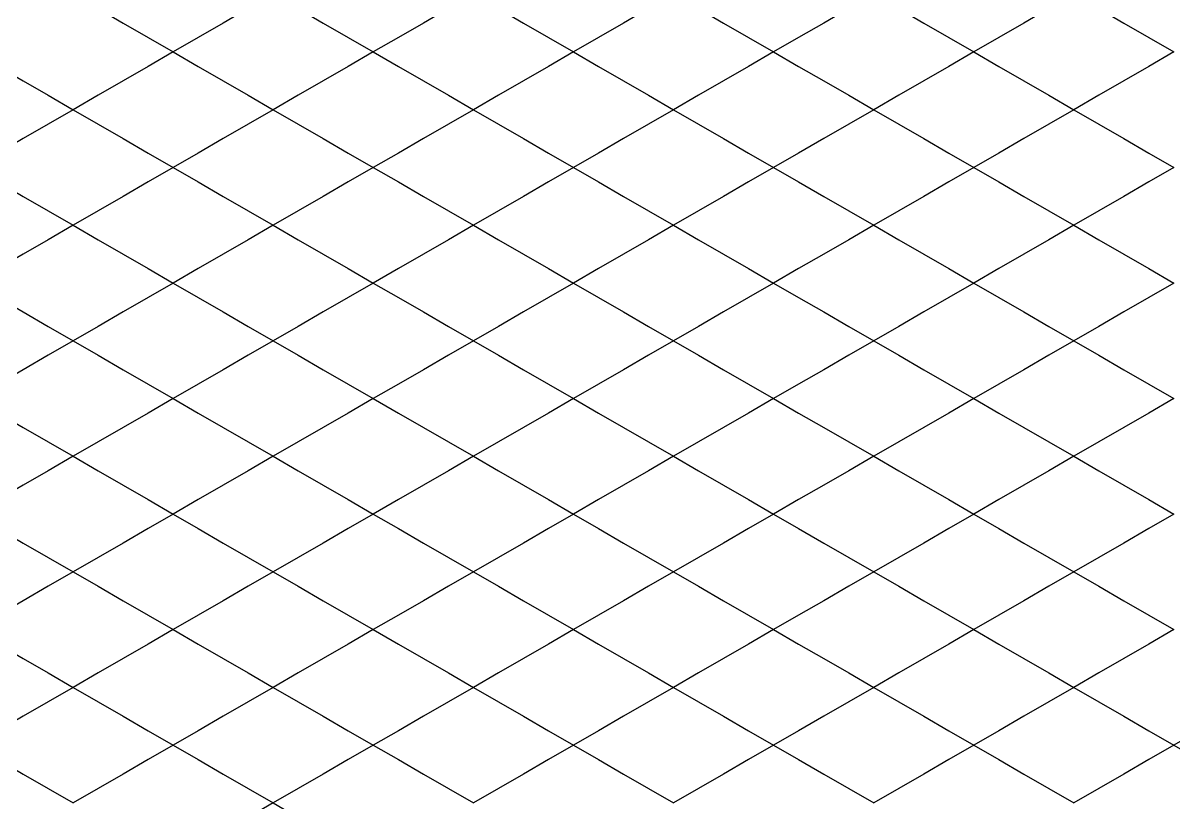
# Model space of a CAD drawing. Header units: metres. Extents: x 0 to 1028, y -291 to 246.
# Drawn here: x 155.5 to 228.7, y -11.3 to 38.3 of the extents above; entities that cross this region are included whole.
import ezdxf

# ---------------------------------------------------------------- set-up
doc = ezdxf.new("R2010")
doc.units = ezdxf.units.M
doc.layers.add('LAYER_02_PROJECTION', color=7, linetype='Continuous')

msp = doc.modelspace()

# ---------------------------------------------------------------- linework, layer by layer
at = {"layer": 'LAYER_02_PROJECTION'}
for points in [[(158.675, 40.172), (160.266, 39.253), (161.857, 38.335), (163.448, 37.416), (165.039, 36.497)], [(158.675, 40.172), (160.266, 39.253), (161.857, 38.335), (163.448, 37.416), (165.039, 36.497)], [(171.403, 40.172), (169.812, 39.253), (168.221, 38.335), (166.63, 37.416), (165.039, 36.497)], [(171.403, 40.172), (169.812, 39.253), (168.221, 38.335), (166.63, 37.416), (165.039, 36.497)], [(171.403, 40.172), (172.994, 39.253), (174.585, 38.335), (176.176, 37.416), (177.767, 36.497)], [(171.403, 40.172), (172.994, 39.253), (174.585, 38.335), (176.176, 37.416), (177.767, 36.497)], [(184.131, 40.172), (182.54, 39.253), (180.949, 38.335), (179.358, 37.416), (177.767, 36.497)], [(184.131, 40.172), (182.54, 39.253), (180.949, 38.335), (179.358, 37.416), (177.767, 36.497)], [(184.131, 40.172), (185.722, 39.253), (187.313, 38.335), (188.904, 37.416), (190.495, 36.497)], [(184.131, 40.172), (185.722, 39.253), (187.313, 38.335), (188.904, 37.416), (190.495, 36.497)], [(196.859, 40.172), (195.268, 39.253), (193.677, 38.335), (192.086, 37.416), (190.495, 36.497)], [(196.859, 40.172), (195.268, 39.253), (193.677, 38.335), (192.086, 37.416), (190.495, 36.497)], [(196.859, 40.172), (198.45, 39.253), (200.041, 38.335), (201.631, 37.416), (203.222, 36.497)], [(196.859, 40.172), (198.45, 39.253), (200.041, 38.335), (201.631, 37.416), (203.222, 36.497)], [(209.586, 40.172), (207.995, 39.253), (206.404, 38.335), (204.813, 37.416), (203.222, 36.497)], [(209.586, 40.172), (207.995, 39.253), (206.404, 38.335), (204.813, 37.416), (203.222, 36.497)], [(209.586, 40.172), (211.177, 39.253), (212.768, 38.335), (214.359, 37.416), (215.95, 36.497)], [(209.586, 40.172), (211.177, 39.253), (212.768, 38.335), (214.359, 37.416), (215.95, 36.497)], [(222.314, 40.172), (220.723, 39.253), (219.132, 38.335), (217.541, 37.416), (215.95, 36.497)], [(222.314, 40.172), (220.723, 39.253), (219.132, 38.335), (217.541, 37.416), (215.95, 36.497)], [(222.314, 40.172), (223.905, 39.253), (225.496, 38.335), (227.087, 37.416), (228.678, 36.497)], [(222.314, 40.172), (223.905, 39.253), (225.496, 38.335), (227.087, 37.416), (228.678, 36.497)], [(152.311, 36.497), (153.902, 35.579), (155.493, 34.66), (157.084, 33.742), (158.675, 32.823)], [(152.311, 36.497), (153.902, 35.579), (155.493, 34.66), (157.084, 33.742), (158.675, 32.823)], [(165.039, 36.497), (163.448, 35.579), (161.857, 34.66), (160.266, 33.742), (158.675, 32.823)], [(165.039, 36.497), (163.448, 35.579), (161.857, 34.66), (160.266, 33.742), (158.675, 32.823)], [(165.039, 36.497), (166.63, 35.579), (168.221, 34.66), (169.812, 33.742), (171.403, 32.823)], [(165.039, 36.497), (166.63, 35.579), (168.221, 34.66), (169.812, 33.742), (171.403, 32.823)], [(177.767, 36.497), (176.176, 35.579), (174.585, 34.66), (172.994, 33.742), (171.403, 32.823)], [(177.767, 36.497), (176.176, 35.579), (174.585, 34.66), (172.994, 33.742), (171.403, 32.823)], [(177.767, 36.497), (179.358, 35.579), (180.949, 34.66), (182.54, 33.742), (184.131, 32.823)], [(177.767, 36.497), (179.358, 35.579), (180.949, 34.66), (182.54, 33.742), (184.131, 32.823)], [(190.495, 36.497), (188.904, 35.579), (187.313, 34.66), (185.722, 33.742), (184.131, 32.823)], [(190.495, 36.497), (188.904, 35.579), (187.313, 34.66), (185.722, 33.742), (184.131, 32.823)], [(190.495, 36.497), (192.086, 35.579), (193.677, 34.66), (195.268, 33.742), (196.859, 32.823)], [(190.495, 36.497), (192.086, 35.579), (193.677, 34.66), (195.268, 33.742), (196.859, 32.823)], [(203.222, 36.497), (201.631, 35.579), (200.041, 34.66), (198.45, 33.742), (196.859, 32.823)], [(203.222, 36.497), (201.631, 35.579), (200.041, 34.66), (198.45, 33.742), (196.859, 32.823)], [(203.222, 36.497), (204.813, 35.579), (206.404, 34.66), (207.995, 33.742), (209.586, 32.823)], [(203.222, 36.497), (204.813, 35.579), (206.404, 34.66), (207.995, 33.742), (209.586, 32.823)], [(215.95, 36.497), (214.359, 35.579), (212.768, 34.66), (211.177, 33.742), (209.586, 32.823)], [(215.95, 36.497), (214.359, 35.579), (212.768, 34.66), (211.177, 33.742), (209.586, 32.823)], [(215.95, 36.497), (217.541, 35.579), (219.132, 34.66), (220.723, 33.742), (222.314, 32.823)], [(215.95, 36.497), (217.541, 35.579), (219.132, 34.66), (220.723, 33.742), (222.314, 32.823)], [(228.678, 36.497), (227.087, 35.579), (225.496, 34.66), (223.905, 33.742), (222.314, 32.823)], [(228.678, 36.497), (227.087, 35.579), (225.496, 34.66), (223.905, 33.742), (222.314, 32.823)], [(158.675, 32.823), (157.084, 31.905), (155.493, 30.986), (153.902, 30.067), (152.311, 29.149)], [(158.675, 32.823), (157.084, 31.905), (155.493, 30.986), (153.902, 30.067), (152.311, 29.149)], [(158.675, 32.823), (160.266, 31.905), (161.857, 30.986), (163.448, 30.067), (165.039, 29.149)], [(158.675, 32.823), (160.266, 31.905), (161.857, 30.986), (163.448, 30.067), (165.039, 29.149)], [(171.403, 32.823), (169.812, 31.905), (168.221, 30.986), (166.63, 30.067), (165.039, 29.149)], [(171.403, 32.823), (169.812, 31.905), (168.221, 30.986), (166.63, 30.067), (165.039, 29.149)], [(171.403, 32.823), (172.994, 31.905), (174.585, 30.986), (176.176, 30.067), (177.767, 29.149)], [(171.403, 32.823), (172.994, 31.905), (174.585, 30.986), (176.176, 30.067), (177.767, 29.149)], [(184.131, 32.823), (182.54, 31.905), (180.949, 30.986), (179.358, 30.067), (177.767, 29.149)], [(184.131, 32.823), (182.54, 31.905), (180.949, 30.986), (179.358, 30.067), (177.767, 29.149)], [(184.131, 32.823), (185.722, 31.905), (187.313, 30.986), (188.904, 30.067), (190.495, 29.149)], [(184.131, 32.823), (185.722, 31.905), (187.313, 30.986), (188.904, 30.067), (190.495, 29.149)], [(196.859, 32.823), (195.268, 31.905), (193.677, 30.986), (192.086, 30.067), (190.495, 29.149)], [(196.859, 32.823), (195.268, 31.905), (193.677, 30.986), (192.086, 30.067), (190.495, 29.149)], [(196.859, 32.823), (198.45, 31.905), (200.041, 30.986), (201.631, 30.067), (203.222, 29.149)], [(196.859, 32.823), (198.45, 31.905), (200.041, 30.986), (201.631, 30.067), (203.222, 29.149)], [(209.586, 32.823), (207.995, 31.905), (206.404, 30.986), (204.813, 30.067), (203.222, 29.149)], [(209.586, 32.823), (207.995, 31.905), (206.404, 30.986), (204.813, 30.067), (203.222, 29.149)], [(209.586, 32.823), (211.177, 31.905), (212.768, 30.986), (214.359, 30.067), (215.95, 29.149)], [(209.586, 32.823), (211.177, 31.905), (212.768, 30.986), (214.359, 30.067), (215.95, 29.149)], [(222.314, 32.823), (220.723, 31.905), (219.132, 30.986), (217.541, 30.067), (215.95, 29.149)], [(222.314, 32.823), (220.723, 31.905), (219.132, 30.986), (217.541, 30.067), (215.95, 29.149)], [(222.314, 32.823), (223.905, 31.905), (225.496, 30.986), (227.087, 30.067), (228.678, 29.149)], [(222.314, 32.823), (223.905, 31.905), (225.496, 30.986), (227.087, 30.067), (228.678, 29.149)], [(152.311, 29.149), (153.902, 28.23), (155.493, 27.312), (157.084, 26.393), (158.675, 25.475)], [(152.311, 29.149), (153.902, 28.23), (155.493, 27.312), (157.084, 26.393), (158.675, 25.475)], [(165.039, 29.149), (163.448, 28.23), (161.857, 27.312), (160.266, 26.393), (158.675, 25.475)], [(165.039, 29.149), (163.448, 28.23), (161.857, 27.312), (160.266, 26.393), (158.675, 25.475)], [(165.039, 29.149), (166.63, 28.23), (168.221, 27.312), (169.812, 26.393), (171.403, 25.475)], [(165.039, 29.149), (166.63, 28.23), (168.221, 27.312), (169.812, 26.393), (171.403, 25.475)], [(177.767, 29.149), (176.176, 28.23), (174.585, 27.312), (172.994, 26.393), (171.403, 25.475)], [(177.767, 29.149), (176.176, 28.23), (174.585, 27.312), (172.994, 26.393), (171.403, 25.475)], [(177.767, 29.149), (179.358, 28.23), (180.949, 27.312), (182.54, 26.393), (184.131, 25.475)], [(177.767, 29.149), (179.358, 28.23), (180.949, 27.312), (182.54, 26.393), (184.131, 25.475)], [(190.495, 29.149), (188.904, 28.23), (187.313, 27.312), (185.722, 26.393), (184.131, 25.475)], [(190.495, 29.149), (188.904, 28.23), (187.313, 27.312), (185.722, 26.393), (184.131, 25.475)], [(190.495, 29.149), (192.086, 28.23), (193.677, 27.312), (195.268, 26.393), (196.859, 25.475)], [(190.495, 29.149), (192.086, 28.23), (193.677, 27.312), (195.268, 26.393), (196.859, 25.475)], [(203.222, 29.149), (201.631, 28.23), (200.041, 27.312), (198.45, 26.393), (196.859, 25.475)], [(203.222, 29.149), (201.631, 28.23), (200.041, 27.312), (198.45, 26.393), (196.859, 25.475)], [(203.222, 29.149), (204.813, 28.23), (206.404, 27.312), (207.995, 26.393), (209.586, 25.475)], [(203.222, 29.149), (204.813, 28.23), (206.404, 27.312), (207.995, 26.393), (209.586, 25.475)], [(215.95, 29.149), (214.359, 28.23), (212.768, 27.312), (211.177, 26.393), (209.586, 25.475)], [(215.95, 29.149), (214.359, 28.23), (212.768, 27.312), (211.177, 26.393), (209.586, 25.475)], [(215.95, 29.149), (217.541, 28.23), (219.132, 27.312), (220.723, 26.393), (222.314, 25.475)], [(215.95, 29.149), (217.541, 28.23), (219.132, 27.312), (220.723, 26.393), (222.314, 25.475)], [(228.678, 29.149), (227.087, 28.23), (225.496, 27.312), (223.905, 26.393), (222.314, 25.475)], [(228.678, 29.149), (227.087, 28.23), (225.496, 27.312), (223.905, 26.393), (222.314, 25.475)], [(158.675, 25.475), (157.084, 24.556), (155.493, 23.638), (153.902, 22.719), (152.311, 21.8)], [(158.675, 25.475), (157.084, 24.556), (155.493, 23.638), (153.902, 22.719), (152.311, 21.8)], [(158.675, 25.475), (160.266, 24.556), (161.857, 23.638), (163.448, 22.719), (165.039, 21.8)], [(158.675, 25.475), (160.266, 24.556), (161.857, 23.638), (163.448, 22.719), (165.039, 21.8)], [(171.403, 25.475), (169.812, 24.556), (168.221, 23.638), (166.63, 22.719), (165.039, 21.8)], [(171.403, 25.475), (169.812, 24.556), (168.221, 23.638), (166.63, 22.719), (165.039, 21.8)], [(171.403, 25.475), (172.994, 24.556), (174.585, 23.638), (176.176, 22.719), (177.767, 21.8)], [(171.403, 25.475), (172.994, 24.556), (174.585, 23.638), (176.176, 22.719), (177.767, 21.8)], [(184.131, 25.475), (182.54, 24.556), (180.949, 23.638), (179.358, 22.719), (177.767, 21.8)], [(184.131, 25.475), (182.54, 24.556), (180.949, 23.638), (179.358, 22.719), (177.767, 21.8)], [(184.131, 25.475), (185.722, 24.556), (187.313, 23.638), (188.904, 22.719), (190.495, 21.8)], [(184.131, 25.475), (185.722, 24.556), (187.313, 23.638), (188.904, 22.719), (190.495, 21.8)], [(196.859, 25.475), (195.268, 24.556), (193.677, 23.638), (192.086, 22.719), (190.495, 21.8)], [(196.859, 25.475), (195.268, 24.556), (193.677, 23.638), (192.086, 22.719), (190.495, 21.8)], [(196.859, 25.475), (198.45, 24.556), (200.041, 23.638), (201.631, 22.719), (203.222, 21.8)], [(196.859, 25.475), (198.45, 24.556), (200.041, 23.638), (201.631, 22.719), (203.222, 21.8)], [(209.586, 25.475), (207.995, 24.556), (206.404, 23.638), (204.813, 22.719), (203.222, 21.8)], [(209.586, 25.475), (207.995, 24.556), (206.404, 23.638), (204.813, 22.719), (203.222, 21.8)], [(209.586, 25.475), (211.177, 24.556), (212.768, 23.638), (214.359, 22.719), (215.95, 21.8)], [(209.586, 25.475), (211.177, 24.556), (212.768, 23.638), (214.359, 22.719), (215.95, 21.8)], [(222.314, 25.475), (220.723, 24.556), (219.132, 23.638), (217.541, 22.719), (215.95, 21.8)], [(222.314, 25.475), (220.723, 24.556), (219.132, 23.638), (217.541, 22.719), (215.95, 21.8)], [(222.314, 25.475), (223.905, 24.556), (225.496, 23.638), (227.087, 22.719), (228.678, 21.8)], [(222.314, 25.475), (223.905, 24.556), (225.496, 23.638), (227.087, 22.719), (228.678, 21.8)], [(152.311, 21.8), (153.902, 20.882), (155.493, 19.963), (157.084, 19.045), (158.675, 18.126)], [(152.311, 21.8), (153.902, 20.882), (155.493, 19.963), (157.084, 19.045), (158.675, 18.126)], [(165.039, 21.8), (163.448, 20.882), (161.857, 19.963), (160.266, 19.045), (158.675, 18.126)], [(165.039, 21.8), (163.448, 20.882), (161.857, 19.963), (160.266, 19.045), (158.675, 18.126)], [(165.039, 21.8), (166.63, 20.882), (168.221, 19.963), (169.812, 19.045), (171.403, 18.126)], [(165.039, 21.8), (166.63, 20.882), (168.221, 19.963), (169.812, 19.045), (171.403, 18.126)], [(177.767, 21.8), (176.176, 20.882), (174.585, 19.963), (172.994, 19.045), (171.403, 18.126)], [(177.767, 21.8), (176.176, 20.882), (174.585, 19.963), (172.994, 19.045), (171.403, 18.126)], [(177.767, 21.8), (179.358, 20.882), (180.949, 19.963), (182.54, 19.045), (184.131, 18.126)], [(177.767, 21.8), (179.358, 20.882), (180.949, 19.963), (182.54, 19.045), (184.131, 18.126)], [(190.495, 21.8), (188.904, 20.882), (187.313, 19.963), (185.722, 19.045), (184.131, 18.126)], [(190.495, 21.8), (188.904, 20.882), (187.313, 19.963), (185.722, 19.045), (184.131, 18.126)], [(190.495, 21.8), (192.086, 20.882), (193.677, 19.963), (195.268, 19.045), (196.859, 18.126)], [(190.495, 21.8), (192.086, 20.882), (193.677, 19.963), (195.268, 19.045), (196.859, 18.126)], [(203.222, 21.8), (201.631, 20.882), (200.041, 19.963), (198.45, 19.045), (196.859, 18.126)], [(203.222, 21.8), (201.631, 20.882), (200.041, 19.963), (198.45, 19.045), (196.859, 18.126)], [(203.222, 21.8), (204.813, 20.882), (206.404, 19.963), (207.995, 19.045), (209.586, 18.126)], [(203.222, 21.8), (204.813, 20.882), (206.404, 19.963), (207.995, 19.045), (209.586, 18.126)], [(215.95, 21.8), (214.359, 20.882), (212.768, 19.963), (211.177, 19.045), (209.586, 18.126)], [(215.95, 21.8), (214.359, 20.882), (212.768, 19.963), (211.177, 19.045), (209.586, 18.126)], [(215.95, 21.8), (217.541, 20.882), (219.132, 19.963), (220.723, 19.045), (222.314, 18.126)], [(215.95, 21.8), (217.541, 20.882), (219.132, 19.963), (220.723, 19.045), (222.314, 18.126)], [(228.678, 21.8), (227.087, 20.882), (225.496, 19.963), (223.905, 19.045), (222.314, 18.126)], [(228.678, 21.8), (227.087, 20.882), (225.496, 19.963), (223.905, 19.045), (222.314, 18.126)], [(158.675, 18.126), (157.084, 17.208), (155.493, 16.289), (153.902, 15.371), (152.311, 14.452)], [(158.675, 18.126), (157.084, 17.208), (155.493, 16.289), (153.902, 15.371), (152.311, 14.452)], [(158.675, 18.126), (160.266, 17.208), (161.857, 16.289), (163.448, 15.371), (165.039, 14.452)], [(158.675, 18.126), (160.266, 17.208), (161.857, 16.289), (163.448, 15.371), (165.039, 14.452)], [(171.403, 18.126), (169.812, 17.208), (168.221, 16.289), (166.63, 15.371), (165.039, 14.452)], [(171.403, 18.126), (169.812, 17.208), (168.221, 16.289), (166.63, 15.371), (165.039, 14.452)], [(171.403, 18.126), (172.994, 17.208), (174.585, 16.289), (176.176, 15.371), (177.767, 14.452)], [(171.403, 18.126), (172.994, 17.208), (174.585, 16.289), (176.176, 15.371), (177.767, 14.452)], [(184.131, 18.126), (182.54, 17.208), (180.949, 16.289), (179.358, 15.371), (177.767, 14.452)], [(184.131, 18.126), (182.54, 17.208), (180.949, 16.289), (179.358, 15.371), (177.767, 14.452)], [(184.131, 18.126), (185.722, 17.208), (187.313, 16.289), (188.904, 15.371), (190.495, 14.452)], [(184.131, 18.126), (185.722, 17.208), (187.313, 16.289), (188.904, 15.371), (190.495, 14.452)], [(196.859, 18.126), (195.268, 17.208), (193.677, 16.289), (192.086, 15.371), (190.495, 14.452)], [(196.859, 18.126), (195.268, 17.208), (193.677, 16.289), (192.086, 15.371), (190.495, 14.452)], [(196.859, 18.126), (198.45, 17.208), (200.041, 16.289), (201.631, 15.371), (203.222, 14.452)], [(196.859, 18.126), (198.45, 17.208), (200.041, 16.289), (201.631, 15.371), (203.222, 14.452)], [(209.586, 18.126), (207.995, 17.208), (206.404, 16.289), (204.813, 15.371), (203.222, 14.452)], [(209.586, 18.126), (207.995, 17.208), (206.404, 16.289), (204.813, 15.371), (203.222, 14.452)], [(209.586, 18.126), (211.177, 17.208), (212.768, 16.289), (214.359, 15.371), (215.95, 14.452)], [(209.586, 18.126), (211.177, 17.208), (212.768, 16.289), (214.359, 15.371), (215.95, 14.452)], [(222.314, 18.126), (220.723, 17.208), (219.132, 16.289), (217.541, 15.371), (215.95, 14.452)], [(222.314, 18.126), (220.723, 17.208), (219.132, 16.289), (217.541, 15.371), (215.95, 14.452)], [(222.314, 18.126), (223.905, 17.208), (225.496, 16.289), (227.087, 15.371), (228.678, 14.452)], [(222.314, 18.126), (223.905, 17.208), (225.496, 16.289), (227.087, 15.371), (228.678, 14.452)], [(152.311, 14.452), (153.902, 13.533), (155.493, 12.615), (157.084, 11.696), (158.675, 10.778)], [(152.311, 14.452), (153.902, 13.533), (155.493, 12.615), (157.084, 11.696), (158.675, 10.778)], [(165.039, 14.452), (163.448, 13.533), (161.857, 12.615), (160.266, 11.696), (158.675, 10.778)], [(165.039, 14.452), (163.448, 13.533), (161.857, 12.615), (160.266, 11.696), (158.675, 10.778)], [(165.039, 14.452), (166.63, 13.533), (168.221, 12.615), (169.812, 11.696), (171.403, 10.778)], [(165.039, 14.452), (166.63, 13.533), (168.221, 12.615), (169.812, 11.696), (171.403, 10.778)], [(177.767, 14.452), (176.176, 13.533), (174.585, 12.615), (172.994, 11.696), (171.403, 10.778)], [(177.767, 14.452), (176.176, 13.533), (174.585, 12.615), (172.994, 11.696), (171.403, 10.778)], [(177.767, 14.452), (179.358, 13.533), (180.949, 12.615), (182.54, 11.696), (184.131, 10.778)], [(177.767, 14.452), (179.358, 13.533), (180.949, 12.615), (182.54, 11.696), (184.131, 10.778)], [(190.495, 14.452), (188.904, 13.533), (187.313, 12.615), (185.722, 11.696), (184.131, 10.778)], [(190.495, 14.452), (188.904, 13.533), (187.313, 12.615), (185.722, 11.696), (184.131, 10.778)], [(190.495, 14.452), (192.086, 13.533), (193.677, 12.615), (195.268, 11.696), (196.859, 10.778)], [(190.495, 14.452), (192.086, 13.533), (193.677, 12.615), (195.268, 11.696), (196.859, 10.778)], [(203.222, 14.452), (201.631, 13.533), (200.041, 12.615), (198.45, 11.696), (196.859, 10.778)], [(203.222, 14.452), (201.631, 13.533), (200.041, 12.615), (198.45, 11.696), (196.859, 10.778)], [(203.222, 14.452), (204.813, 13.533), (206.404, 12.615), (207.995, 11.696), (209.586, 10.778)], [(203.222, 14.452), (204.813, 13.533), (206.404, 12.615), (207.995, 11.696), (209.586, 10.778)], [(215.95, 14.452), (214.359, 13.533), (212.768, 12.615), (211.177, 11.696), (209.586, 10.778)], [(215.95, 14.452), (214.359, 13.533), (212.768, 12.615), (211.177, 11.696), (209.586, 10.778)], [(215.95, 14.452), (217.541, 13.533), (219.132, 12.615), (220.723, 11.696), (222.314, 10.778)], [(215.95, 14.452), (217.541, 13.533), (219.132, 12.615), (220.723, 11.696), (222.314, 10.778)], [(228.678, 14.452), (227.087, 13.533), (225.496, 12.615), (223.905, 11.696), (222.314, 10.778)], [(228.678, 14.452), (227.087, 13.533), (225.496, 12.615), (223.905, 11.696), (222.314, 10.778)], [(158.675, 10.778), (157.084, 9.859), (155.493, 8.941), (153.902, 8.022), (152.311, 7.104)], [(158.675, 10.778), (157.084, 9.859), (155.493, 8.941), (153.902, 8.022), (152.311, 7.104)], [(158.675, 10.778), (160.266, 9.859), (161.857, 8.941), (163.448, 8.022), (165.039, 7.104)], [(158.675, 10.778), (160.266, 9.859), (161.857, 8.941), (163.448, 8.022), (165.039, 7.104)], [(171.403, 10.778), (169.812, 9.859), (168.221, 8.941), (166.63, 8.022), (165.039, 7.104)], [(171.403, 10.778), (169.812, 9.859), (168.221, 8.941), (166.63, 8.022), (165.039, 7.104)], [(171.403, 10.778), (172.994, 9.859), (174.585, 8.941), (176.176, 8.022), (177.767, 7.104)], [(171.403, 10.778), (172.994, 9.859), (174.585, 8.941), (176.176, 8.022), (177.767, 7.104)], [(184.131, 10.778), (182.54, 9.859), (180.949, 8.941), (179.358, 8.022), (177.767, 7.104)], [(184.131, 10.778), (182.54, 9.859), (180.949, 8.941), (179.358, 8.022), (177.767, 7.104)], [(184.131, 10.778), (185.722, 9.859), (187.313, 8.941), (188.904, 8.022), (190.495, 7.104)], [(184.131, 10.778), (185.722, 9.859), (187.313, 8.941), (188.904, 8.022), (190.495, 7.104)], [(196.859, 10.778), (195.268, 9.859), (193.677, 8.941), (192.086, 8.022), (190.495, 7.104)], [(196.859, 10.778), (195.268, 9.859), (193.677, 8.941), (192.086, 8.022), (190.495, 7.104)], [(196.859, 10.778), (198.45, 9.859), (200.041, 8.941), (201.631, 8.022), (203.222, 7.104)], [(196.859, 10.778), (198.45, 9.859), (200.041, 8.941), (201.631, 8.022), (203.222, 7.104)], [(209.586, 10.778), (207.995, 9.859), (206.404, 8.941), (204.813, 8.022), (203.222, 7.104)], [(209.586, 10.778), (207.995, 9.859), (206.404, 8.941), (204.813, 8.022), (203.222, 7.104)], [(209.586, 10.778), (211.177, 9.859), (212.768, 8.941), (214.359, 8.022), (215.95, 7.104)], [(209.586, 10.778), (211.177, 9.859), (212.768, 8.941), (214.359, 8.022), (215.95, 7.104)], [(222.314, 10.778), (220.723, 9.859), (219.132, 8.941), (217.541, 8.022), (215.95, 7.104)], [(222.314, 10.778), (220.723, 9.859), (219.132, 8.941), (217.541, 8.022), (215.95, 7.104)], [(222.314, 10.778), (223.905, 9.859), (225.496, 8.941), (227.087, 8.022), (228.678, 7.104)], [(222.314, 10.778), (223.905, 9.859), (225.496, 8.941), (227.087, 8.022), (228.678, 7.104)], [(152.311, 7.104), (153.902, 6.185), (155.493, 5.266), (157.084, 4.348), (158.675, 3.429)], [(152.311, 7.104), (153.902, 6.185), (155.493, 5.266), (157.084, 4.348), (158.675, 3.429)], [(165.039, 7.104), (163.448, 6.185), (161.857, 5.266), (160.266, 4.348), (158.675, 3.429)], [(165.039, 7.104), (163.448, 6.185), (161.857, 5.266), (160.266, 4.348), (158.675, 3.429)], [(165.039, 7.104), (166.63, 6.185), (168.221, 5.266), (169.812, 4.348), (171.403, 3.429)], [(165.039, 7.104), (166.63, 6.185), (168.221, 5.266), (169.812, 4.348), (171.403, 3.429)], [(177.767, 7.104), (176.176, 6.185), (174.585, 5.266), (172.994, 4.348), (171.403, 3.429)], [(177.767, 7.104), (176.176, 6.185), (174.585, 5.266), (172.994, 4.348), (171.403, 3.429)], [(177.767, 7.104), (179.358, 6.185), (180.949, 5.266), (182.54, 4.348), (184.131, 3.429)], [(177.767, 7.104), (179.358, 6.185), (180.949, 5.266), (182.54, 4.348), (184.131, 3.429)], [(190.495, 7.104), (188.904, 6.185), (187.313, 5.266), (185.722, 4.348), (184.131, 3.429)], [(190.495, 7.104), (188.904, 6.185), (187.313, 5.266), (185.722, 4.348), (184.131, 3.429)], [(190.495, 7.104), (192.086, 6.185), (193.677, 5.266), (195.268, 4.348), (196.859, 3.429)], [(190.495, 7.104), (192.086, 6.185), (193.677, 5.266), (195.268, 4.348), (196.859, 3.429)], [(203.222, 7.104), (201.631, 6.185), (200.041, 5.266), (198.45, 4.348), (196.859, 3.429)], [(203.222, 7.104), (201.631, 6.185), (200.041, 5.266), (198.45, 4.348), (196.859, 3.429)], [(203.222, 7.104), (204.813, 6.185), (206.404, 5.266), (207.995, 4.348), (209.586, 3.429)], [(203.222, 7.104), (204.813, 6.185), (206.404, 5.266), (207.995, 4.348), (209.586, 3.429)], [(215.95, 7.104), (214.359, 6.185), (212.768, 5.266), (211.177, 4.348), (209.586, 3.429)], [(215.95, 7.104), (214.359, 6.185), (212.768, 5.266), (211.177, 4.348), (209.586, 3.429)], [(215.95, 7.104), (217.541, 6.185), (219.132, 5.266), (220.723, 4.348), (222.314, 3.429)], [(215.95, 7.104), (217.541, 6.185), (219.132, 5.266), (220.723, 4.348), (222.314, 3.429)], [(228.678, 7.104), (227.087, 6.185), (225.496, 5.266), (223.905, 4.348), (222.314, 3.429)], [(228.678, 7.104), (227.087, 6.185), (225.496, 5.266), (223.905, 4.348), (222.314, 3.429)], [(158.675, 3.429), (157.084, 2.511), (155.493, 1.592), (153.902, 0.674), (152.311, -0.245)], [(158.675, 3.429), (157.084, 2.511), (155.493, 1.592), (153.902, 0.674), (152.311, -0.245)], [(158.675, 3.429), (160.266, 2.511), (161.857, 1.592), (163.448, 0.674), (165.039, -0.245)], [(158.675, 3.429), (160.266, 2.511), (161.857, 1.592), (163.448, 0.674), (165.039, -0.245)], [(171.403, 3.429), (169.812, 2.511), (168.221, 1.592), (166.63, 0.674), (165.039, -0.245)], [(171.403, 3.429), (169.812, 2.511), (168.221, 1.592), (166.63, 0.674), (165.039, -0.245)], [(171.403, 3.429), (172.994, 2.511), (174.585, 1.592), (176.176, 0.674), (177.767, -0.245)], [(171.403, 3.429), (172.994, 2.511), (174.585, 1.592), (176.176, 0.674), (177.767, -0.245)], [(184.131, 3.429), (182.54, 2.511), (180.949, 1.592), (179.358, 0.674), (177.767, -0.245)], [(184.131, 3.429), (182.54, 2.511), (180.949, 1.592), (179.358, 0.674), (177.767, -0.245)], [(184.131, 3.429), (185.722, 2.511), (187.313, 1.592), (188.904, 0.674), (190.495, -0.245)], [(184.131, 3.429), (185.722, 2.511), (187.313, 1.592), (188.904, 0.674), (190.495, -0.245)], [(196.859, 3.429), (195.268, 2.511), (193.677, 1.592), (192.086, 0.674), (190.495, -0.245)], [(196.859, 3.429), (195.268, 2.511), (193.677, 1.592), (192.086, 0.674), (190.495, -0.245)], [(196.859, 3.429), (198.45, 2.511), (200.041, 1.592), (201.631, 0.674), (203.222, -0.245)], [(196.859, 3.429), (198.45, 2.511), (200.041, 1.592), (201.631, 0.674), (203.222, -0.245)], [(209.586, 3.429), (207.995, 2.511), (206.404, 1.592), (204.813, 0.674), (203.222, -0.245)], [(209.586, 3.429), (207.995, 2.511), (206.404, 1.592), (204.813, 0.674), (203.222, -0.245)], [(209.586, 3.429), (211.177, 2.511), (212.768, 1.592), (214.359, 0.674), (215.95, -0.245)], [(209.586, 3.429), (211.177, 2.511), (212.768, 1.592), (214.359, 0.674), (215.95, -0.245)], [(222.314, 3.429), (220.723, 2.511), (219.132, 1.592), (217.541, 0.674), (215.95, -0.245)], [(222.314, 3.429), (220.723, 2.511), (219.132, 1.592), (217.541, 0.674), (215.95, -0.245)], [(222.314, 3.429), (223.905, 2.511), (225.496, 1.592), (227.087, 0.674), (228.678, -0.245)], [(222.314, 3.429), (223.905, 2.511), (225.496, 1.592), (227.087, 0.674), (228.678, -0.245)], [(152.311, -0.245), (153.902, -1.164), (155.493, -2.082), (157.084, -3.001), (158.675, -3.919)], [(152.311, -0.245), (153.902, -1.164), (155.493, -2.082), (157.084, -3.001), (158.675, -3.919)], [(165.039, -0.245), (163.448, -1.164), (161.857, -2.082), (160.266, -3.001), (158.675, -3.919)], [(165.039, -0.245), (163.448, -1.164), (161.857, -2.082), (160.266, -3.001), (158.675, -3.919)], [(165.039, -0.245), (166.63, -1.164), (168.221, -2.082), (169.812, -3.001), (171.403, -3.919)], [(165.039, -0.245), (166.63, -1.164), (168.221, -2.082), (169.812, -3.001), (171.403, -3.919)], [(177.767, -0.245), (176.176, -1.164), (174.585, -2.082), (172.994, -3.001), (171.403, -3.919)], [(177.767, -0.245), (176.176, -1.164), (174.585, -2.082), (172.994, -3.001), (171.403, -3.919)], [(177.767, -0.245), (179.358, -1.164), (180.949, -2.082), (182.54, -3.001), (184.131, -3.919)], [(177.767, -0.245), (179.358, -1.164), (180.949, -2.082), (182.54, -3.001), (184.131, -3.919)], [(190.495, -0.245), (188.904, -1.164), (187.313, -2.082), (185.722, -3.001), (184.131, -3.919)], [(190.495, -0.245), (188.904, -1.164), (187.313, -2.082), (185.722, -3.001), (184.131, -3.919)], [(190.495, -0.245), (192.086, -1.164), (193.677, -2.082), (195.268, -3.001), (196.859, -3.919)], [(190.495, -0.245), (192.086, -1.164), (193.677, -2.082), (195.268, -3.001), (196.859, -3.919)], [(203.222, -0.245), (201.631, -1.164), (200.041, -2.082), (198.45, -3.001), (196.859, -3.919)], [(203.222, -0.245), (201.631, -1.164), (200.041, -2.082), (198.45, -3.001), (196.859, -3.919)], [(203.222, -0.245), (204.813, -1.164), (206.404, -2.082), (207.995, -3.001), (209.586, -3.919)], [(203.222, -0.245), (204.813, -1.164), (206.404, -2.082), (207.995, -3.001), (209.586, -3.919)], [(215.95, -0.245), (214.359, -1.164), (212.768, -2.082), (211.177, -3.001), (209.586, -3.919)], [(215.95, -0.245), (214.359, -1.164), (212.768, -2.082), (211.177, -3.001), (209.586, -3.919)], [(215.95, -0.245), (217.541, -1.164), (219.132, -2.082), (220.723, -3.001), (222.314, -3.919)], [(215.95, -0.245), (217.541, -1.164), (219.132, -2.082), (220.723, -3.001), (222.314, -3.919)], [(228.678, -0.245), (227.087, -1.164), (225.496, -2.082), (223.905, -3.001), (222.314, -3.919)], [(228.678, -0.245), (227.087, -1.164), (225.496, -2.082), (223.905, -3.001), (222.314, -3.919)], [(158.675, -3.919), (157.084, -4.838), (155.493, -5.756), (153.902, -6.675), (152.311, -7.593)], [(158.675, -3.919), (157.084, -4.838), (155.493, -5.756), (153.902, -6.675), (152.311, -7.593)], [(158.675, -3.919), (160.266, -4.838), (161.857, -5.756), (163.448, -6.675), (165.039, -7.593)], [(158.675, -3.919), (160.266, -4.838), (161.857, -5.756), (163.448, -6.675), (165.039, -7.593)], [(171.403, -3.919), (169.812, -4.838), (168.221, -5.756), (166.63, -6.675), (165.039, -7.593)], [(171.403, -3.919), (169.812, -4.838), (168.221, -5.756), (166.63, -6.675), (165.039, -7.593)], [(171.403, -3.919), (172.994, -4.838), (174.585, -5.756), (176.176, -6.675), (177.767, -7.593)], [(171.403, -3.919), (172.994, -4.838), (174.585, -5.756), (176.176, -6.675), (177.767, -7.593)], [(184.131, -3.919), (182.54, -4.838), (180.949, -5.756), (179.358, -6.675), (177.767, -7.593)], [(184.131, -3.919), (182.54, -4.838), (180.949, -5.756), (179.358, -6.675), (177.767, -7.593)], [(184.131, -3.919), (185.722, -4.838), (187.313, -5.756), (188.904, -6.675), (190.495, -7.593)], [(184.131, -3.919), (185.722, -4.838), (187.313, -5.756), (188.904, -6.675), (190.495, -7.593)], [(196.859, -3.919), (195.268, -4.838), (193.677, -5.756), (192.086, -6.675), (190.495, -7.593)], [(196.859, -3.919), (195.268, -4.838), (193.677, -5.756), (192.086, -6.675), (190.495, -7.593)], [(196.859, -3.919), (198.45, -4.838), (200.041, -5.756), (201.631, -6.675), (203.222, -7.593)], [(196.859, -3.919), (198.45, -4.838), (200.041, -5.756), (201.631, -6.675), (203.222, -7.593)], [(209.586, -3.919), (207.995, -4.838), (206.404, -5.756), (204.813, -6.675), (203.222, -7.593)], [(209.586, -3.919), (207.995, -4.838), (206.404, -5.756), (204.813, -6.675), (203.222, -7.593)], [(209.586, -3.919), (211.177, -4.838), (212.768, -5.756), (214.359, -6.675), (215.95, -7.593)], [(209.586, -3.919), (211.177, -4.838), (212.768, -5.756), (214.359, -6.675), (215.95, -7.593)], [(222.314, -3.919), (220.723, -4.838), (219.132, -5.756), (217.541, -6.675), (215.95, -7.593)], [(222.314, -3.919), (220.723, -4.838), (219.132, -5.756), (217.541, -6.675), (215.95, -7.593)], [(222.314, -3.919), (223.905, -4.838), (225.496, -5.756), (227.087, -6.675), (228.678, -7.593)], [(222.314, -3.919), (223.905, -4.838), (225.496, -5.756), (227.087, -6.675), (228.678, -7.593)], [(235.042, -3.919), (233.451, -4.838), (231.86, -5.756), (230.269, -6.675), (228.678, -7.593)], [(235.042, -3.919), (233.451, -4.838), (231.86, -5.756), (230.269, -6.675), (228.678, -7.593)], [(152.311, -7.593), (153.902, -8.512), (155.493, -9.431), (157.084, -10.349), (158.675, -11.268)], [(152.311, -7.593), (153.902, -8.512), (155.493, -9.431), (157.084, -10.349), (158.675, -11.268)], [(165.039, -7.593), (163.448, -8.512), (161.857, -9.431), (160.266, -10.349), (158.675, -11.268)], [(165.039, -7.593), (163.448, -8.512), (161.857, -9.431), (160.266, -10.349), (158.675, -11.268)], [(165.039, -7.593), (166.63, -8.512), (168.221, -9.431), (169.812, -10.349), (171.403, -11.268)], [(165.039, -7.593), (166.63, -8.512), (168.221, -9.431), (169.812, -10.349), (171.403, -11.268)], [(177.767, -7.593), (176.176, -8.512), (174.585, -9.431), (172.994, -10.349), (171.403, -11.268)], [(177.767, -7.593), (176.176, -8.512), (174.585, -9.431), (172.994, -10.349), (171.403, -11.268)], [(177.767, -7.593), (179.358, -8.512), (180.949, -9.431), (182.54, -10.349), (184.131, -11.268)], [(177.767, -7.593), (179.358, -8.512), (180.949, -9.431), (182.54, -10.349), (184.131, -11.268)], [(190.495, -7.593), (188.904, -8.512), (187.313, -9.431), (185.722, -10.349), (184.131, -11.268)], [(190.495, -7.593), (188.904, -8.512), (187.313, -9.431), (185.722, -10.349), (184.131, -11.268)], [(190.495, -7.593), (192.086, -8.512), (193.677, -9.431), (195.268, -10.349), (196.859, -11.268)], [(190.495, -7.593), (192.086, -8.512), (193.677, -9.431), (195.268, -10.349), (196.859, -11.268)], [(203.222, -7.593), (201.631, -8.512), (200.041, -9.431), (198.45, -10.349), (196.859, -11.268)], [(203.222, -7.593), (201.631, -8.512), (200.041, -9.431), (198.45, -10.349), (196.859, -11.268)], [(203.222, -7.593), (204.813, -8.512), (206.404, -9.431), (207.995, -10.349), (209.586, -11.268)], [(203.222, -7.593), (204.813, -8.512), (206.404, -9.431), (207.995, -10.349), (209.586, -11.268)], [(215.95, -7.593), (214.359, -8.512), (212.768, -9.431), (211.177, -10.349), (209.586, -11.268)], [(215.95, -7.593), (214.359, -8.512), (212.768, -9.431), (211.177, -10.349), (209.586, -11.268)], [(215.95, -7.593), (217.541, -8.512), (219.132, -9.431), (220.723, -10.349), (222.314, -11.268)], [(215.95, -7.593), (217.541, -8.512), (219.132, -9.431), (220.723, -10.349), (222.314, -11.268)], [(228.678, -7.593), (227.087, -8.512), (225.496, -9.431), (223.905, -10.349), (222.314, -11.268)], [(228.678, -7.593), (227.087, -8.512), (225.496, -9.431), (223.905, -10.349), (222.314, -11.268)], [(228.678, -7.593), (230.269, -8.512), (231.86, -9.431), (233.451, -10.349), (235.042, -11.268)], [(228.678, -7.593), (230.269, -8.512), (231.86, -9.431), (233.451, -10.349), (235.042, -11.268)], [(171.403, -11.268), (169.812, -12.186), (168.221, -13.105), (166.63, -14.023), (165.039, -14.942)], [(171.403, -11.268), (169.812, -12.186), (168.221, -13.105), (166.63, -14.023), (165.039, -14.942)], [(171.403, -11.268), (172.994, -12.186), (174.585, -13.105), (176.176, -14.023), (177.767, -14.942)], [(171.403, -11.268), (172.994, -12.186), (174.585, -13.105), (176.176, -14.023), (177.767, -14.942)]]:
    msp.add_lwpolyline(points, dxfattribs=at)

doc.saveas('drawing.dxf')
